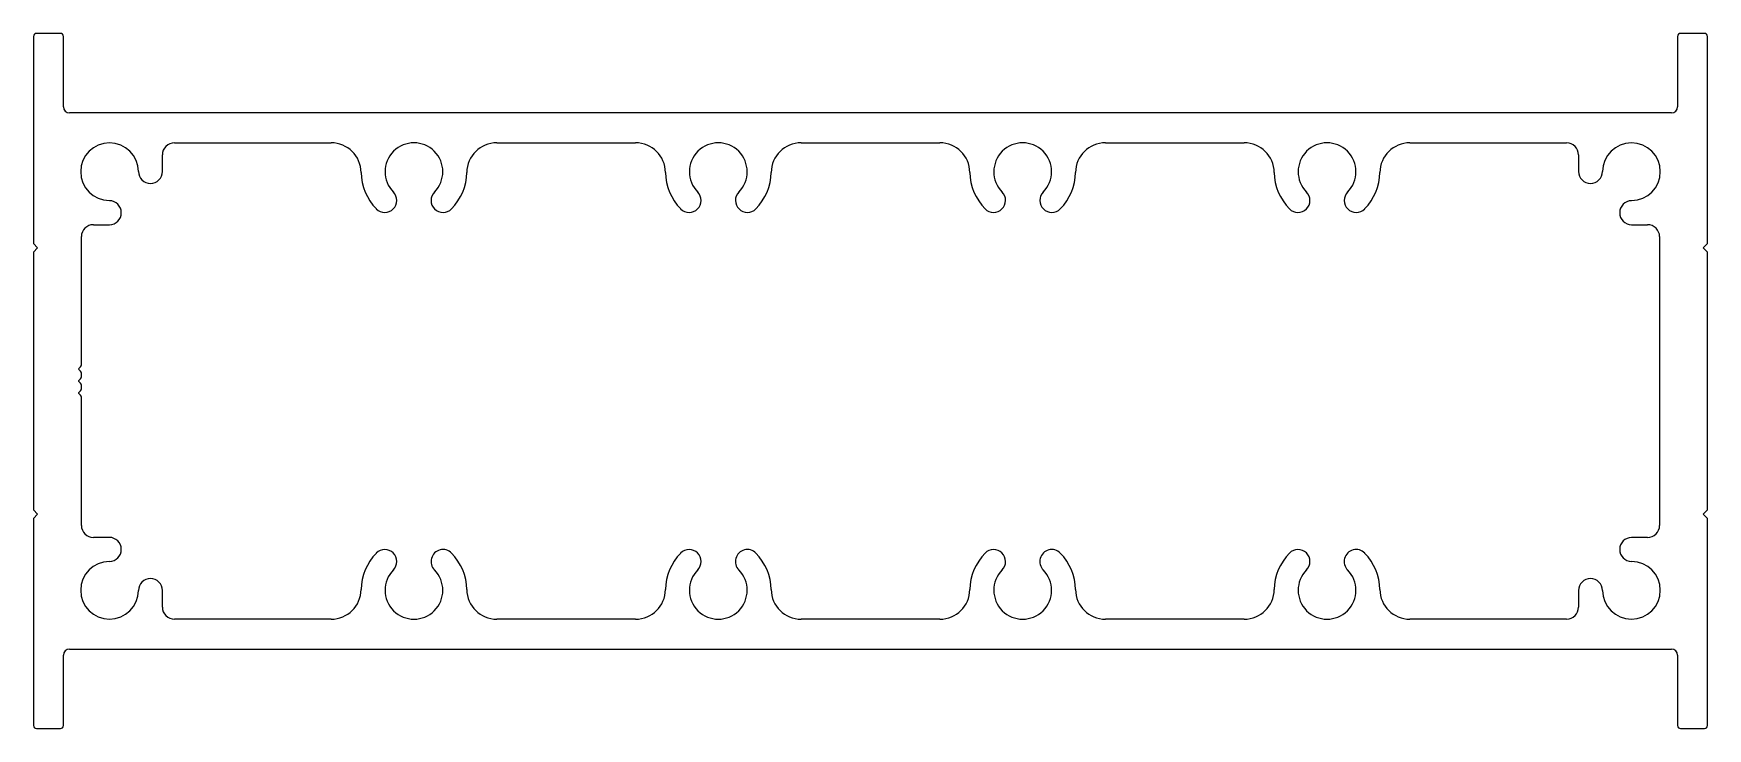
# Model space of a CAD drawing. Extents: x 3 to 143, y 4 to 62.
import ezdxf

# ---------------------------------------------------------------- set-up
doc = ezdxf.new("R2010")
doc.units = 0
doc.layers.get('0').update_dxf_attribs({"linetype": 'CONTINUOUS'})

msp = doc.modelspace()

# ---------------------------------------------------------------- linework, layer by layer
for p, q in [((2.89, 62.13), (2.89, 44.84)), ((5.14, 62.38), (3.14, 62.38)), ((5.39, 56.25), (5.39, 62.13)), ((140.09, 62.13), (140.09, 56.25)), ((142.34, 62.38), (140.34, 62.38)), ((142.59, 44.84), (142.59, 62.13)), ((139.59, 55.75), (5.89, 55.75)), ((14.65, 53.25), (27.73, 53.25)), ((41.55, 53.25), (53.13, 53.25)), ((66.95, 53.25), (78.53, 53.25)), ((92.35, 53.25), (103.93, 53.25)), ((117.75, 53.25), (130.83, 53.25)), ((13.65, 50.86), (13.65, 52.25)), ((131.83, 52.25), (131.83, 50.86)), ((7.89, 46.42), (9.23, 46.42)), ((136.26, 46.42), (137.59, 46.42)), ((2.89, 44.84), (3.24, 44.49)), ((6.89, 34.73), (6.89, 45.42)), ((138.59, 45.42), (138.59, 21.32)), ((142.24, 44.49), (142.59, 44.84)), ((3.24, 44.49), (2.89, 44.13)), ((2.89, 44.13), (2.89, 22.61)), ((142.59, 44.13), (142.24, 44.49)), ((142.59, 22.61), (142.59, 44.13)), ((6.65, 34.38), (6.82, 34.55)), ((6.82, 34.2), (6.65, 34.37)), ((6.65, 33.38), (6.82, 33.55)), ((6.89, 33.73), (6.89, 34.02)), ((6.82, 33.2), (6.65, 33.37)), ((6.65, 32.38), (6.82, 32.55)), ((6.82, 32.2), (6.65, 32.37)), ((6.89, 32.73), (6.89, 33.02)), ((6.89, 21.32), (6.89, 32.02)), ((2.89, 22.61), (3.24, 22.26)), ((142.24, 22.26), (142.59, 22.61)), ((3.24, 22.26), (2.89, 21.91)), ((2.89, 21.91), (2.89, 4.62)), ((142.59, 21.91), (142.24, 22.26)), ((142.59, 4.62), (142.59, 21.91)), ((9.22, 20.32), (7.89, 20.32)), ((137.59, 20.32), (136.26, 20.32)), ((13.65, 14.5), (13.65, 15.89)), ((131.83, 15.89), (131.83, 14.5)), ((27.73, 13.5), (14.65, 13.5)), ((53.13, 13.5), (41.55, 13.5)), ((78.53, 13.5), (66.95, 13.5)), ((103.93, 13.5), (92.35, 13.5)), ((130.83, 13.5), (117.75, 13.5)), ((5.39, 4.62), (5.39, 10.5)), ((5.89, 11), (139.59, 11)), ((140.09, 10.5), (140.09, 4.62)), ((3.14, 4.37), (5.14, 4.37)), ((140.34, 4.37), (142.34, 4.37))]:
    msp.add_line(p, q)
for centre, radius, start, end in [((3.14, 62.13), 0.25, 90, 180), ((5.14, 62.13), 0.25, 0, 90), ((140.34, 62.13), 0.25, 90, 180), ((142.34, 62.13), 0.25, 0, 90), ((5.89, 56.25), 0.5, 180, 270), ((139.59, 56.25), 0.5, 270, 0), ((9.24, 50.84), 2.41, 0.3311, 269.6689), ((14.65, 52.25), 1, 90, 180.0007), ((27.73, 50.75), 2.5, 0.7211, 90), ((34.64, 50.84), 2.41, 315.3311, 224.6689), ((41.55, 50.75), 2.5, 90, 179.2789), ((53.13, 50.75), 2.5, 0.7211, 90), ((60.04, 50.84), 2.41, 315.3311, 224.6689), ((66.95, 50.75), 2.5, 90, 179.2789), ((78.53, 50.75), 2.5, 0.7211, 90), ((85.44, 50.84), 2.41, 315.3311, 224.6689), ((92.35, 50.75), 2.5, 90, 179.2789), ((103.93, 50.75), 2.5, 0.7211, 90), ((110.84, 50.84), 2.41, 315.3311, 224.6689), ((117.75, 50.75), 2.5, 90, 179.2789), ((130.83, 52.25), 1, 360, 90), ((136.24, 50.84), 2.41, 270.3311, 179.6689), ((12.65, 50.86), 1, 180.3311, 0.0007), ((34.64, 50.84), 4.41, 180.7211, 224.6689), ((34.64, 50.84), 4.41, 315.3311, 359.2789), ((60.04, 50.84), 4.41, 180.7211, 224.6689), ((60.04, 50.84), 4.41, 315.3311, 359.2789), ((85.44, 50.84), 4.41, 180.7211, 224.6689), ((85.44, 50.84), 4.41, 315.3311, 359.2789), ((110.84, 50.84), 4.41, 180.7211, 224.6689), ((110.84, 50.84), 4.41, 315.3311, 359.2789), ((132.83, 50.86), 1, 180, 359.6689), ((32.21, 48.44), 1, 224.6689, 44.6689), ((37.07, 48.44), 1, 135.3311, 315.3311), ((57.61, 48.44), 1, 224.6689, 44.6689), ((62.47, 48.44), 1, 135.3311, 315.3311), ((83.01, 48.44), 1, 224.6689, 44.6689), ((87.87, 48.44), 1, 135.3311, 315.3311), ((108.41, 48.44), 1, 224.6689, 44.6689), ((113.27, 48.44), 1, 135.3311, 315.3311), ((9.22, 47.42), 1, 270.3319, 89.6689), ((136.26, 47.42), 1, 90.3311, 270.0003), ((7.89, 45.42), 1, 90.0004, 180), ((137.59, 45.42), 1, 360, 90.0003), ((6.65, 34.37), 0.008, 135, 225), ((6.64, 34.73), 0.25, 315, 360), ((6.64, 34.02), 0.25, 360, 45), ((6.64, 33.73), 0.25, 315, 360), ((6.65, 33.37), 0.008, 135, 225), ((6.65, 32.37), 0.008, 135, 225), ((6.64, 33.02), 0.25, 0, 45), ((6.64, 32.73), 0.25, 315, 360), ((6.64, 32.02), 0.25, 0, 45), ((7.89, 21.32), 1, 180, 269.9996), ((137.59, 21.32), 1, 269.9997, 0), ((9.22, 19.32), 1, 270.3311, 90.3311), ((136.26, 19.32), 1, 89.9997, 269.6689), ((9.24, 15.91), 2.41, 90.3311, 359.6689), ((34.64, 15.91), 4.41, 135.3311, 179.2789), ((32.21, 18.31), 1, 315.3311, 135.3311), ((37.07, 18.31), 1, 44.6689, 224.6689), ((34.64, 15.91), 4.41, 0.7211, 44.6689), ((60.04, 15.91), 4.41, 135.3311, 179.2789), ((57.61, 18.31), 1, 315.3311, 135.3311), ((62.47, 18.31), 1, 44.6689, 224.6689), ((60.04, 15.91), 4.41, 0.7211, 44.6689), ((85.44, 15.91), 4.41, 135.3311, 179.2789), ((83.01, 18.31), 1, 315.3311, 135.3311), ((87.87, 18.31), 1, 44.6689, 224.6689), ((85.44, 15.91), 4.41, 0.7211, 44.6689), ((110.84, 15.91), 4.41, 135.3311, 179.2789), ((108.41, 18.31), 1, 315.3311, 135.3311), ((113.27, 18.31), 1, 44.6689, 224.6689), ((110.84, 15.91), 4.41, 0.7211, 44.6689), ((136.24, 15.91), 2.41, 180.3311, 89.6689), ((12.65, 15.89), 1, 359.9993, 179.6689), ((34.64, 15.91), 2.41, 135.3311, 44.6689), ((60.04, 15.91), 2.41, 135.3311, 44.6689), ((85.44, 15.91), 2.41, 135.3311, 44.6689), ((110.84, 15.91), 2.41, 135.3311, 44.6689), ((132.83, 15.89), 1, 0.3311, 180), ((27.73, 16), 2.5, 270, 359.2789), ((41.55, 16), 2.5, 180.7211, 270), ((53.13, 16), 2.5, 270, 359.2789), ((66.95, 16), 2.5, 180.7211, 270), ((78.53, 16), 2.5, 270, 359.2789), ((92.35, 16), 2.5, 180.7211, 270), ((103.93, 16), 2.5, 270, 359.2789), ((117.75, 16), 2.5, 180.7211, 270), ((14.65, 14.5), 1, 179.9993, 270), ((130.83, 14.5), 1, 270, 0), ((5.89, 10.5), 0.5, 90, 180), ((139.59, 10.5), 0.5, 0, 90), ((3.14, 4.62), 0.25, 180, 270), ((5.14, 4.62), 0.25, 270, 360), ((140.34, 4.62), 0.25, 180, 270), ((142.34, 4.62), 0.25, 270, 360)]:
    msp.add_arc(centre, radius, start, end)

doc.saveas('drawing.dxf')
